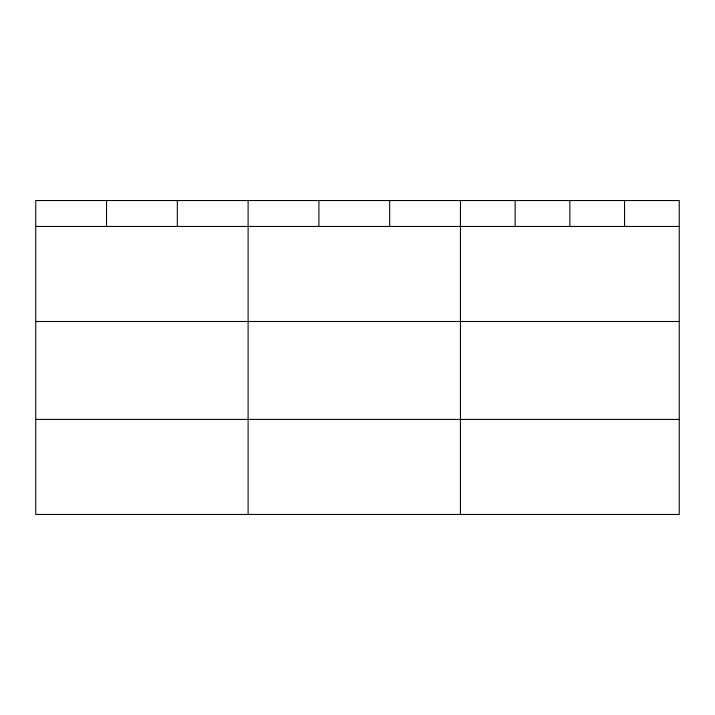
<?xml version="1.0" encoding="UTF-8"?>
<svg xmlns="http://www.w3.org/2000/svg" width="715" height="715" viewBox="0 0 715 715"><rect width="100%" height="100%" fill="white"/><g stroke="black" fill="none" stroke-linecap="round" stroke-linejoin="round"><path stroke-width="1.07" d="M679.25 226.449L679.25 514.46L35.75 514.46L35.75 200.54L679.25 200.54L679.25 226.449L35.75 226.449M35.75 321.491L679.25 321.491M35.75 419.419L679.25 419.419M624.553 200.54L624.553 226.449M569.855 200.54L569.855 226.449M515.158 200.54L515.158 226.449M460.46 200.54L460.46 514.46M389.675 200.54L389.675 226.449M318.89 200.54L318.89 226.449M248.105 200.54L248.105 514.46M177.32 200.54L177.32 226.449M106.535 200.54L106.535 226.449"/></g></svg>
